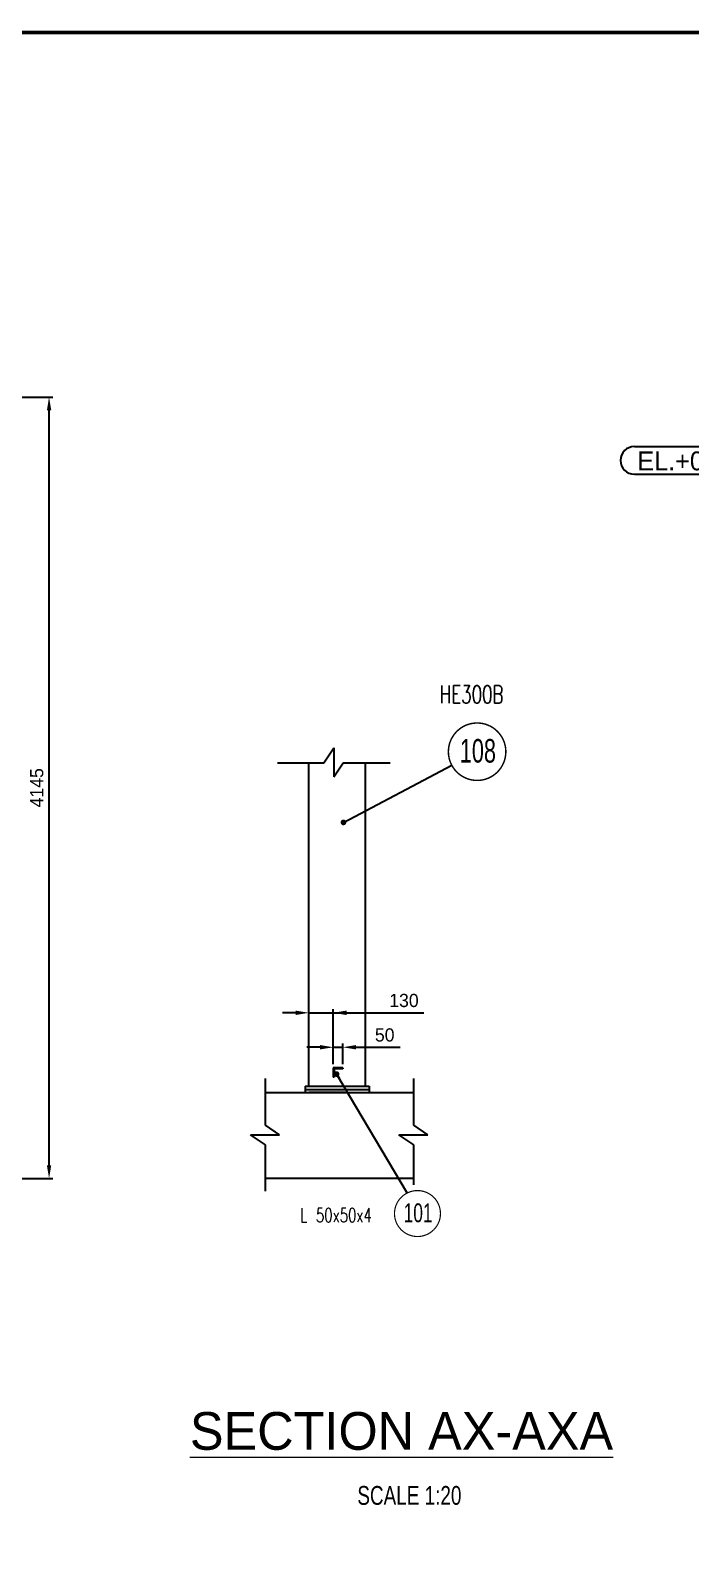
# Model space of a CAD drawing. Header units: millimetres. Extents: x 0 to 16187, y -20471 to 6290.
# Drawn here: x 4515.6 to 4690.5, y 4286.9 to 4692.9 of the extents above; entities that cross this region are included whole.
import ezdxf
from ezdxf.enums import TextEntityAlignment as Align

# ---------------------------------------------------------------- set-up
doc = ezdxf.new("R2010")
doc.units = ezdxf.units.MM
doc.header["$PDSIZE"] = -1
doc.layers.add('BORDER1', color=3, linetype='Continuous')
doc.layers.add('BORDER2', color=7, linetype='Continuous')
doc.styles.add('MtXpl_txt_shx', font='txt.shx', dxfattribs={"height": 0.2})
doc.styles.add('ROMANC', font='ROMANC', dxfattribs={"height": 5})
doc.styles.add('ROMAND-1', font='ic-romand.shx')
doc.styles.add('ROMANS', font='ROMANS.shx', dxfattribs={"width": 0.8})
doc.styles.add('ROMANT', font='ROMANT', dxfattribs={"height": 4})
doc.styles.add('SLDTEXTSTYLE0', font='TXT', dxfattribs={"width": 0.75})
doc.styles.add('SLDTEXTSTYLE2', font='TXT', dxfattribs={"width": 0.686449})
doc.dimstyles.new('AM_ISO', dxfattribs={"dimtxt": 3.5, "dimasz": 3.5, "dimexe": 1, "dimexo": 1, "dimgap": 1.5, "dimtad": 1, "dimdsep": 46, "dimtxsty": 'Standard', "dimcen": 0, "dimclrd": 1, "dimclre": 1, "dimclrt": 1, "dimadec": 0, "dimazin": 2, "dimtp": 0.1, "dimtm": 0.1, "dimtfac": 0.71, "dimtdec": 3, "dimtmove": 0, "dimatfit": 3, "dimfxl": 1, "dimlwd": -1, "dimlwe": -1, "dimarcsym": 1})
doc.dimstyles.new('AM_ISO$7', dxfattribs={"dimtxt": 3.5, "dimasz": 3.5, "dimexe": 1, "dimexo": 1, "dimgap": 1.5, "dimtad": 1, "dimtoh": 1, "dimdsep": 46, "dimtxsty": 'Standard', "dimcen": 0, "dimclrd": 1, "dimclre": 1, "dimclrt": 1, "dimadec": 0, "dimazin": 2, "dimtp": 0.1, "dimtm": 0.1, "dimtfac": 0.71, "dimtdec": 3, "dimtmove": 0, "dimatfit": 3, "dimfxl": 1, "dimlwd": -1, "dimlwe": -1, "dimarcsym": 1})

# ---------------------------------------------------------------- blocks, each defined once
blk = doc.blocks.new('A$7E9319C323A31A')
at = {"color": 7, "linetype": 'Continuous', "lineweight": 25}
for p, q in [((3.67, 7.35), (39.25, 7.35)), ((3.67, 0), (39.25, 0))]:
    blk.add_line(p, q, dxfattribs=at)
blk.add_line((68.71, 3.67), (42.92, 3.67))
for centre, start, end in [((3.67, 3.67), 90, 270), ((39.25, 3.67), 270, 90)]:
    blk.add_arc(centre, 3.67, start, end, dxfattribs=at)
blk.add_text('EL.+0.457', height=5, dxfattribs=at).set_placement((4.45, 1.05))
blk = doc.blocks.new('*D3494')
at = {"color": 1, "linetype": 'ByBlock'}
for p, q in [((4440.86, 4595.74), (4521.51, 4595.74)), ((4520.51, 4391.99), (4520.51, 4592.24)), ((4440.86, 4388.49), (4521.51, 4388.49))]:
    blk.add_line(p, q, dxfattribs=at)
at = {"color": 1}
for points in [[(4521.09, 4592.24), (4519.93, 4592.24), (4520.51, 4595.74)], [(4519.93, 4391.99), (4521.09, 4391.99), (4520.51, 4388.49)]]:
    blk.add_solid(points, dxfattribs=at)
at = {"layer": 'Defpoints', "color": 0}
for p in [(4439.86, 4595.74), (4520.51, 4595.74), (4439.86, 4388.49)]:
    blk.add_point(p, dxfattribs=at)
at = {"color": 1, "insert": (4517.26, 4492.12), "char_height": 3.5, "attachment_point": 5, "rotation": 90}
blk.add_mtext('4145', dxfattribs=at)
blk = doc.blocks.new('*U609')
at = {"layer": 'BORDER1', "color": 154, "true_color": 0x1859a9, "const_width": 1}
blk.add_lwpolyline([(1.81, 811), (1144, 811), (1144, 0), (0, 0), (0, 811)], close=True, dxfattribs=at)
at = {"layer": 'BORDER2', "flags": 8}
for tag, height, style, p in [('REV-A', 3.24, 'ROMANS', (986.93, 140.25)), ('RE-A', 8.06, 'ROMANT', (1084.63, 7.17))]:
    blk.add_attdef(tag, text='', height=height, dxfattribs=dict(at, style=style)).set_placement(p, align=Align.CENTER)
at = {"layer": 'BORDER2', "style": 'ROMANS', "width": 3.830216}
blk.add_attdef('DATE-A', text='', height=3.24, dxfattribs=at).set_placement((995.51, 140.25), (1008.51, 140.25), align=Align.FIT)
at = {"layer": 'BORDER2'}
for tag, height, style, p in [('DRN-A', 3.24, 'ROMANS', (1018.38, 140.25)), ('CHD-A', 3.24, 'ROMANS', (1032.35, 140.25)), ('APD-A', 3.24, 'ROMANS', (1046.64, 140.25)), ('CONS_CONT_VEND', 4.2, 'ROMANC', (1061.39, 72.83))]:
    blk.add_attdef(tag, text='', height=height, dxfattribs=dict(at, style=style)).set_placement(p, align=Align.CENTER)
at = {"layer": 'BORDER2', "style": 'ROMANS', "width": 0.8}
for tag, p, height in [('1:X', (997.23, 122.55), 3.5), ('LOC', (1042.74, 122.55), 3.5), ('PROJ_NO', (1118.64, 122.55), 3.5), ('CONS_DRG_NO', (1011, 63), 3)]:
    blk.add_attdef(tag, p, '', height=height, dxfattribs=at)
at = {"layer": 'BORDER2', "lineweight": 30, "width": 0.8, "flags": 104}
blk.add_attdef('COMMENTS-A', text='', height=2.2, dxfattribs=at).set_placement((1055.21, 142.07), align=Align.MIDDLE_LEFT)
at = {"layer": 'BORDER2', "style": 'ROMANS', "width": 0.8}
for tag, p in [('PROJECT_TITLE_1', (1061.07, 55.35)), ('PROJECT_TITLE_2', (1061.07, 49.3))]:
    blk.add_attdef(tag, text='', height=3.5, dxfattribs=at).set_placement(p, align=Align.MIDDLE)
at = {"layer": 'BORDER2', "style": 'ROMANT', "width": 0.8}
for tag, p in [('DRG_TITLE_1', (1061.07, 36.31)), ('DRG_TITLE_2', (1061.07, 28.31)), ('DRG_TITLE_3', (1061.07, 20.31))]:
    blk.add_attdef(tag, text='', height=5, dxfattribs=at).set_placement(p, align=Align.CENTER)
at = {"layer": 'BORDER2', "style": 'ROMANT'}
for tag, p in [('AR', (995, 7.17)), ('PA', (1011.74, 7.17)), ('DC', (1028.45, 7.17)), ('TS', (1120.84, 7.17))]:
    blk.add_attdef(tag, p, '', height=8.06, dxfattribs=at)
for tag, p in [('SRNO', (1074.7, 7.17)), ('SH', (1115.8, 7.18))]:
    blk.add_attdef(tag, text='', height=8.06, dxfattribs=at).set_placement(p, align=Align.RIGHT)
at = {"layer": 'BORDER2', "style": 'ROMANS', "flags": 2}
blk.add_attdef('TB_VERSION', text='', height=2, dxfattribs=at).set_placement((1, -1), align=Align.TOP_LEFT)
blk = doc.blocks.new('*D5659')
at = {"color": 1, "linetype": 'ByBlock'}
for p, q in [((4585.86, 4432.44), (4582.36, 4432.44)), ((4589.36, 4431.87), (4589.36, 4433.44)), ((4589.36, 4432.44), (4595.86, 4432.44)), ((4595.86, 4418.84), (4595.86, 4433.44)), ((4595.86, 4432.44), (4619.88, 4432.44)), ((4599.36, 4432.44), (4602.86, 4432.44))]:
    blk.add_line(p, q, dxfattribs=at)
at = {"color": 1}
for points in [[(4585.86, 4431.85), (4585.86, 4433.02), (4589.36, 4432.44)], [(4599.36, 4433.02), (4599.36, 4431.85), (4595.86, 4432.44)]]:
    blk.add_solid(points, dxfattribs=at)
at = {"layer": 'Defpoints', "color": 0}
for p in [(4589.36, 4430.87), (4595.86, 4432.44), (4595.86, 4417.84)]:
    blk.add_point(p, dxfattribs=at)
at = {"color": 1, "insert": (4614.59, 4435.69), "char_height": 3.5, "attachment_point": 5}
blk.add_mtext('130', dxfattribs=at)
blk = doc.blocks.new('*D5660')
at = {"color": 1, "linetype": 'ByBlock'}
for p, q in [((4592.36, 4423.3), (4588.86, 4423.3)), ((4595.86, 4418.84), (4595.86, 4424.3)), ((4595.86, 4423.3), (4598.36, 4423.3)), ((4598.36, 4418.84), (4598.36, 4424.3)), ((4601.86, 4423.3), (4613.61, 4423.3))]:
    blk.add_line(p, q, dxfattribs=at)
at = {"color": 1}
for points in [[(4592.36, 4422.72), (4592.36, 4423.88), (4595.86, 4423.3)], [(4601.86, 4423.88), (4601.86, 4422.72), (4598.36, 4423.3)]]:
    blk.add_solid(points, dxfattribs=at)
at = {"layer": 'Defpoints', "color": 0}
for p in [(4598.36, 4423.3), (4595.86, 4417.84), (4598.36, 4417.84)]:
    blk.add_point(p, dxfattribs=at)
at = {"color": 1, "insert": (4609.49, 4426.55), "char_height": 3.5, "attachment_point": 5}
blk.add_mtext('50', dxfattribs=at)

msp = doc.modelspace()

# ---------------------------------------------------------------- linework, layer by layer
for p, q in [((4593.35353, 4498.75205), (4595.98152, 4502.68711)), ((4595.98152, 4502.68711), (4595.98152, 4495.01617)), ((4581.05093, 4498.75205), (4593.35353, 4498.75205)), ((4589.36313, 4412.94052), (4589.36313, 4498.75205)), ((4595.98152, 4495.01617), (4598.49047, 4498.75205)), ((4598.49047, 4498.75205), (4610.9121, 4498.75205)), ((4604.36313, 4412.94052), (4604.36313, 4498.75205)), ((4598.36313, 4417.84052), (4595.86313, 4417.84052)), ((4595.86313, 4417.84052), (4595.86313, 4415.34052)), ((4596.11313, 4417.59052), (4596.11313, 4415.34052)), ((4598.36313, 4417.59052), (4596.11313, 4417.59052)), ((4598.36313, 4417.84052), (4598.36313, 4417.59052)), ((4577.87036, 4402.59294), (4577.87036, 4415.01457)), ((4596.11313, 4415.34052), (4595.86313, 4415.34052)), ((4617.19578, 4402.59294), (4617.19578, 4415.01457)), ((4577.87036, 4411.34052), (4617.19578, 4411.34052)), ((4581.60625, 4400.08399), (4577.87036, 4402.59294)), ((4620.93166, 4400.08399), (4617.19578, 4402.59294)), ((4577.87036, 4397.456), (4573.9353, 4400.08399)), ((4573.9353, 4400.08399), (4581.60625, 4400.08399)), ((4577.87036, 4385.1534), (4577.87036, 4397.456)), ((4617.19578, 4397.456), (4613.26072, 4400.08399)), ((4613.26072, 4400.08399), (4620.93166, 4400.08399)), ((4617.19578, 4386.82174), (4617.19578, 4397.456)), ((4617.19578, 4388.49052), (4577.87036, 4388.49052))]:
    msp.add_line(p, q)
at = {"color": 7, "linetype": 'Continuous', "lineweight": 25}
for p, q in [((4588.36313, 4412.94052), (4588.36313, 4412.14052)), ((4588.36313, 4412.94052), (4605.36313, 4412.94052)), ((4588.36313, 4412.14052), (4605.36313, 4412.14052)), ((4588.36313, 4412.14052), (4588.36313, 4411.34052)), ((4588.36313, 4411.34052), (4589.36313, 4411.34052)), ((4594.12313, 4411.34052), (4589.36313, 4411.34052)), ((4598.88313, 4411.34052), (4594.12313, 4411.34052)), ((4598.88313, 4411.34052), (4605.36313, 4411.34052)), ((4605.36313, 4412.94052), (4605.36313, 4412.14052)), ((4605.36313, 4412.14052), (4605.36313, 4411.34052))]:
    msp.add_line(p, q, dxfattribs=at)
at = {"color": 2}
msp.add_lwpolyline([(4641.60188, 4501.68737, 0.39062, 0.39062, 1), (4626.36751, 4501.68737, 0.39062, 0.39062, 1)], format="xyseb", close=True, dxfattribs=at)
at = {"color": 4}
msp.add_lwpolyline([(4624.26902, 4379.1963, 0.3125, 0.3125, 1), (4612.08152, 4379.1963, 0.3125, 0.3125, 1)], format="xyseb", close=True, dxfattribs=at)

# ---------------------------------------------------------------- block references
msp.add_blockref('A$7E9319C323A31A', (4671.99923, 4575.2694))
at = {"layer": 'BORDER1'}
msp.add_blockref('*U609', (4127.45492, 3881.44049), dxfattribs=at)

# ---------------------------------------------------------------- texts
at = {"color": 2, "style": 'MtXpl_txt_shx', "width": 0.6875}
msp.add_text('HE300B', height=4.6875, dxfattribs=at).set_placement((4624.11526, 4514.54884))
at = {"color": 2, "style": 'SLDTEXTSTYLE2', "width": 0.686449}
msp.add_text('108', height=6.25, dxfattribs=at).set_placement((4634.19279, 4501.92858), align=Align.MIDDLE_CENTER)
at = {"color": 4, "style": 'SLDTEXTSTYLE2', "width": 0.686449}
msp.add_text('101', height=5, dxfattribs=at).set_placement((4618.34174, 4379.38927), align=Align.MIDDLE_CENTER)
at = {"color": 4, "style": 'MtXpl_txt_shx', "width": 0.6875}
msp.add_text('L 50x50x4', height=3.75, dxfattribs=at).set_placement((4587.0864, 4376.9152))
at = {"color": 7, "lineweight": 0, "style": 'ROMAND-1'}
msp.add_text('%%USECTION AX-AXA', height=10, dxfattribs=at).set_placement((4557.84529, 4316.54065))
at = {"color": 7, "lineweight": 0, "style": 'SLDTEXTSTYLE0', "width": 0.75}
msp.add_text('SCALE 1:20', height=5, dxfattribs=at).set_placement((4602.23127, 4301.93966))

# ---------------------------------------------------------------- dimensions: what is measured, and where the dimension line sits
dim = msp.add_linear_dim(base=(4520.50959, 4595.74052), p1=(4439.85721, 4388.49052), p2=(4439.85721, 4595.74052), angle=90, dimstyle='AM_ISO', override={"dimtxt": 3.5, "dimlfac": 20})
dim.commit()
dim.dimension.update_dxf_attribs({"geometry": '*D3494', "text_midpoint": (4517.25959, 4492.11552)})
dim = msp.add_linear_dim(base=(4595.86313, 4432.43833), p1=(4589.36313, 4430.8676), p2=(4595.86313, 4417.84052), dimstyle='AM_ISO', override={"dimtxt": 3.5, "dimlfac": 20})
dim.commit()
dim.dimension.update_dxf_attribs({"geometry": '*D5659', "text_midpoint": (4614.59203, 4432.43833), "dimtype": 160})
dim = msp.add_linear_dim(base=(4598.36313, 4423.3011), p1=(4595.86313, 4417.84052), p2=(4598.36313, 4417.84052), dimstyle='AM_ISO', override={"dimtxt": 3.5, "dimlfac": 20})
dim.commit()
dim.dimension.update_dxf_attribs({"geometry": '*D5660', "text_midpoint": (4609.48813, 4426.5511)})

# ---------------------------------------------------------------- leaders
msp.add_leader([(4598.55259, 4482.93051), (4627.25261, 4498.12358)], dimstyle='AM_ISO$7', override={"dimasz": 1.5, "dimldrblk": 'Dot'})
at = {"color": 2}
msp.add_leader([(4596.73503, 4416.19039), (4615.43934, 4384.64134)], dimstyle='AM_ISO$7', override={"dimasz": 1.5, "dimldrblk": 'Dot'}, dxfattribs=at)

doc.saveas('drawing.dxf')
